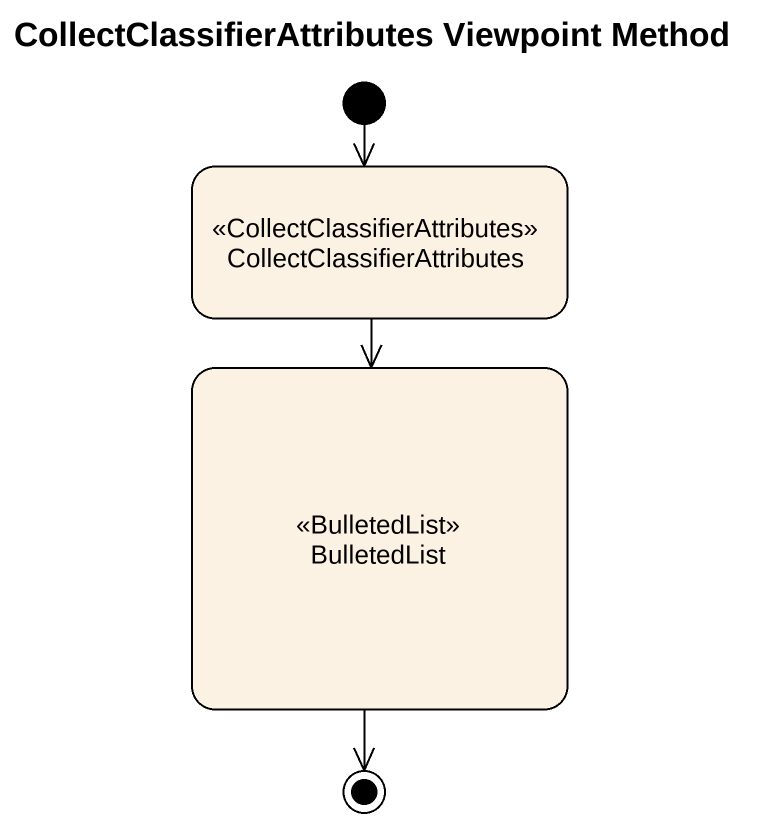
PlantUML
@startuml
title CollectClassifierAttributes Viewpoint Method
hide empty description
state CollectClassifierAttributes <<CollectClassifierAttributes>>
state BulletedList <<BulletedList>>
[*] --> CollectClassifierAttributes
CollectClassifierAttributes --> BulletedList
BulletedList --> [*]
@enduml
